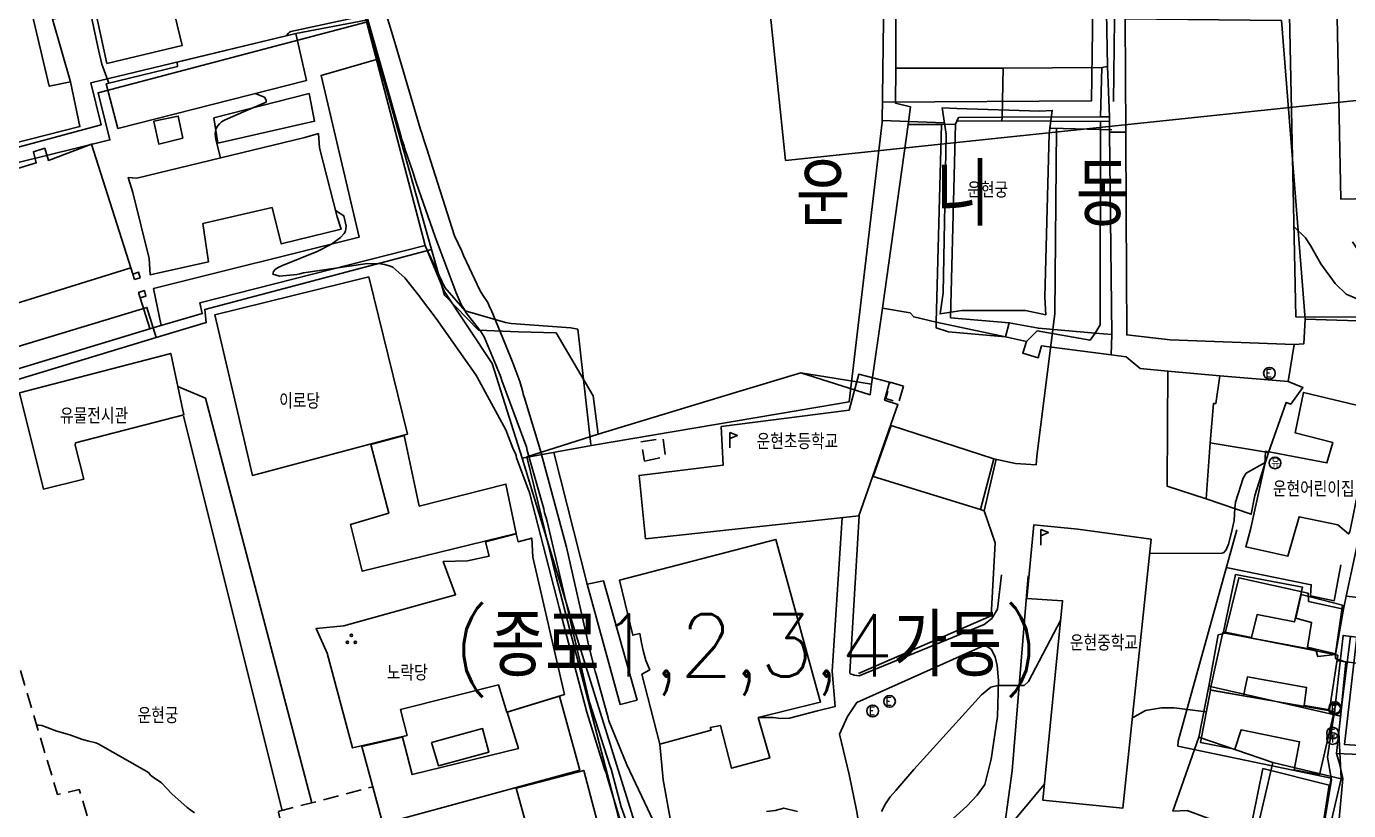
# Model space of a CAD drawing. Header units: feet. Extents: x 197796 to 199821, y 552499 to 555392.
# Drawn here: x 198831.1 to 199000.8, y 552935.2 to 553035.9 of the extents above; entities that cross this region are included whole.
import ezdxf

# ---------------------------------------------------------------- set-up
doc = ezdxf.new("R2010")
doc.units = ezdxf.units.FT
doc.header["$MEASUREMENT"] = 0
doc.linetypes.add('ANYANG3', pattern=[3, 2, -1])
for name, color, linetype in [('AA200', 7, 'CONTINUOUS'), ('AAA001', 7, 'CONTINUOUS'), ('AAA004', 7, 'ANYANG3'), ('AAA008', 7, 'CONTINUOUS'), ('AAB114', 7, 'CONTINUOUS'), ('AAB115', 7, 'CONTINUOUS'), ('AAC001', 7, 'CONTINUOUS'), ('AAC002', 7, 'CONTINUOUS'), ('AB003', 1, 'CONTINUOUS'), ('AD002', 7, 'CONTINUOUS'), ('AD0022', 1, 'CONTINUOUS'), ('ADA085', 1, 'CONTINUOUS'), ('AED002', 7, 'CONTINUOUS'), ('AZ0202', 7, 'CONTINUOUS'), ('AZ0203', 7, 'CONTINUOUS'), ('AZ0803', 7, 'CONTINUOUS'), ('CAA002', 30, 'CONTINUOUS'), ('DD001', 3, 'CONTINUOUS'), ('wipco_image', 2, 'CONTINUOUS'), ('wipco_지적', 20, 'CONTINUOUS'), ('ZC002', 7, 'CONTINUOUS'), ('ZC003', 7, 'CONTINUOUS'), ('ZC251', 7, 'CONTINUOUS'), ('ZC252', 7, 'CONTINUOUS')]:
    doc.layers.add(name, color=color, linetype=linetype)
doc.styles.add('GHS', font='ROMANS', dxfattribs={"bigfont": 'NGSW.shx'})
doc.styles.add('NGSW', font='ROMANS.shx', dxfattribs={"bigfont": 'NGSW.shx'})
picture_1 = doc.add_image_def('image1.jpg', size_in_pixel=(8269, 5907))

# ---------------------------------------------------------------- blocks, each defined once
blk = doc.blocks.new('AZ0203')
at = {"layer": 'AZ0203'}
blk.add_circle((0, 0), 0.75, dxfattribs=at)
at = {"layer": 'AZ0203', "style": 'GHS'}
blk.add_text('T', height=1, dxfattribs=at).set_placement((-0.36, -0.52))
blk = doc.blocks.new('AZ0202')
at = {"layer": 'AZ0202'}
blk.add_circle((0, 0), 0.75, dxfattribs=at)
at = {"layer": 'AZ0202', "style": 'GHS'}
blk.add_text('E', height=1, dxfattribs=at).set_placement((-0.5, -0.48))
blk = doc.blocks.new('AB003')
at = {"layer": 'AB003'}
for centre in [(0.01, 0.5), (-0.49, -0.4), (0.51, -0.4)]:
    blk.add_circle(centre, 0.15, dxfattribs=at)
blk = doc.blocks.new('AAB115')
at = {"layer": 'AAB115'}
blk.add_circle((0, 0), 0.75, dxfattribs=at)
at = {"layer": 'AAB115', "style": 'GHS'}
blk.add_text('유', height=1, dxfattribs=at).set_placement((-0.51, -0.53))
blk = doc.blocks.new('AAB114')
at = {"layer": 'AAB114'}
for points in [[(0, 2), (1, 1.6), (0, 1.2)], [(0, 2), (0, 0)]]:
    blk.add_lwpolyline(points, dxfattribs=at)

msp = doc.modelspace()

# ---------------------------------------------------------------- linework, layer by layer
at = {"layer": 'AA200', "color": 255, "flags": 128}
for points in [[(198844.93, 553003.36), (198844.71, 553004.06), (198845.46, 553004.3), (198845.65, 553003.6)], [(198845.67, 553001), (198845.45, 553001.71), (198846.2, 553001.95), (198846.39, 553001.25)]]:
    msp.add_lwpolyline(points, close=True, dxfattribs=at)
at = {"layer": 'AAA001', "color": 255, "flags": 128}
for points in [[(198841.37, 553031.1), (198851.05, 553033.41), (198849.46, 553040.01), (198839.94, 553037.84)], [(198842.79, 553022.78), (198867.03, 553028.94), (198865.66, 553034.99), (198850.4, 553031.27), (198850.44, 553030.72), (198841.29, 553028.52)], [(198847.4, 553023.69), (198847.4, 553023.68), (198848.05, 553020.77), (198851.12, 553021.53), (198850.55, 553024.37)], [(198844.73, 553014.55), (198846.82, 553006.09), (198846.96, 553003.96), (198854.44, 553005.65), (198853.71, 553010.58), (198862.6, 553012.61), (198863.78, 553007.95), (198871.46, 553009.82), (198870.94, 553011.43), (198868.71, 553020.29), (198868.56, 553022.11), (198866.79, 553021.61), (198845.23, 553016.39), (198844.14, 553016.48)], [(198986.3, 552965.49), (198984.78, 552958.11), (198988.37, 552957.39), (198989.07, 552960.33), (198993.87, 552959.4), (198994.92, 552963.84)], [(199000.05, 552961.55), (198994.72, 552962.91), (198994.06, 552959.89), (198996.08, 552959.32), (198995.54, 552956.16), (198999.13, 552955.29)], [(198999.45, 552955.11), (198984.69, 552958.05), (198983.07, 552950.66), (198987.34, 552949.91), (198987.83, 552952.32), (198995.43, 552950.97), (198995.11, 552948.66), (198998.38, 552948.09)], [(198998.96, 552947.9), (198983.08, 552950.61), (198981.79, 552943.91), (198986.22, 552943.06), (198987.01, 552945.51), (198994.54, 552944), (198993.84, 552940.39), (198997.1, 552939.77)]]:
    msp.add_lwpolyline(points, close=True, dxfattribs=at)
at = {"layer": 'AAA004', "color": 255, "flags": 128}
for points in [[(198943.69, 552989.67), (198941.95, 552990.19), (198941.39, 552988.07), (198943.05, 552987.54)], [(198910.44, 552980.04), (198913.12, 552980.64), (198912.81, 552982.98), (198909.95, 552982.52)], [(198836.65, 552909.06), (198842.56, 552910.67), (198836.67, 552931.12), (198839.6, 552932.09), (198837.84, 552937.87), (198835.04, 552937.23), (198824.08, 552974), (198818.66, 552972.56)]]:
    msp.add_lwpolyline(points, close=True, dxfattribs=at)
at = {"layer": 'AAA004', "color": 255}
msp.add_lwpolyline([(198875.52, 552938.22), (198876.81, 552933.43), (198864.57, 552930.09), (198863.39, 552935.03)], close=True, dxfattribs=at)
at = {"layer": 'AAA008', "color": 255, "flags": 128}
msp.add_lwpolyline([(198830.18, 553044.4), (198821.56, 553042.5), (198808.74, 553034.97), (198805.02, 553024.28), (198807.33, 553015.25), (198837.92, 553023.01), (198836.71, 553028.75), (198833.98, 553028.19), (198830.18, 553044.4)], dxfattribs=at)
for points in [[(199046.62, 553044.3), (199047.23, 553014.76), (198999.83, 553013.67), (198999.23, 553043.45)], [(198961.93, 552998.82), (198959.33, 552999.4), (198951.16, 552999.37), (198948.37, 552998.96), (198948.78, 553001.68), (198949.14, 553022.02), (198948.64, 553025.43), (198950.53, 553025.33), (198961.16, 553025.01), (198962.77, 553025.08), (198962.37, 553022.12), (198961.84, 553001.12)], [(198844.45, 553004.86), (198839.4, 553020.76), (198833.91, 553018.67), (198833.41, 553020.22), (198831.95, 553019.79), (198832.33, 553018.35), (198812.88, 553012.43), (198818.01, 552996.67)], [(198833.25, 552976.44), (198838.41, 552977.71), (198837.31, 552982.08), (198837.37, 552982.39), (198851.28, 552986.01), (198849.59, 552993.88), (198830.17, 552988.81)], [(199000.98, 552970.97), (199002.11, 552976.44), (199002.68, 552980.43), (199003.82, 552986.76), (198995.02, 552988.87), (198993.97, 552983.66), (198998.79, 552982.44), (198998.04, 552979.82), (198990.15, 552981.32), (198990.09, 552979.63), (198988.21, 552971.27), (198987.62, 552969.04), (198993.03, 552967.84), (198994.47, 552972.89), (198999.44, 552971.85), (199000.82, 552970.69)], [(198975.46, 552970), (198966.04, 552971.32), (198960.41, 552971.88), (198959.5, 552962.41), (198964.11, 552962.11), (198961.55, 552936.51), (198971.84, 552935.47)], [(198909.49, 552949.34), (198905.14, 552964.67), (198903.04, 552964.26), (198907.28, 552948.79)], [(198883.05, 552943.91), (198883.96, 552940.91), (198890.41, 552942.68), (198889.62, 552945.69)], [(198895.48, 552932.49), (198884.09, 552929.48), (198886.67, 552919.31), (198900.26, 552923.29), (198901.55, 552918.37), (198907.98, 552919.99), (198902.61, 552940.31), (198893.96, 552938.05)], [(198989.82, 552940.57), (198987.87, 552931.06), (198995.11, 552929.92), (198995.6, 552932.89), (198997.42, 552932.61), (198998.31, 552938.41)]]:
    msp.add_lwpolyline(points, close=True, dxfattribs=at)
at = {"layer": 'AAA008', "color": 255}
for points in [[(198879.97, 552983.5), (198875.01, 553003.71), (198855.25, 552998.84), (198860.08, 552978.21)], [(198942.07, 552984.64), (198955.26, 552980.35), (198953.56, 552973.83), (198939.77, 552978.05)], [(198879.94, 552944.81), (198879.1, 552948.15), (198891.66, 552951.29), (198892.76, 552947.81), (198900.13, 552950.09), (198896.09, 552967.72), (198895.95, 552970.15), (198894.18, 552969.68), (198893.96, 552970.7), (198890.02, 552969.67), (198890.46, 552967.84), (198887.68, 552967.22), (198884.58, 552967.16), (198886.16, 552962.89), (198871.82, 552958.87), (198868.24, 552958.54), (198869.69, 552955.37), (198872.94, 552943.21)], [(198932.65, 552948.98), (198925.02, 552947.1), (198926.5, 552941.92), (198921.59, 552940.59), (198920.19, 552946.08), (198918.86, 552945.81), (198918.96, 552945.48), (198912.37, 552943.69), (198910.06, 552952.67), (198911.09, 552953.25), (198910.57, 552954.43), (198910.23, 552955.71), (198910.03, 552956.7), (198909.8, 552957.9), (198908.9, 552957.67), (198907.19, 552964.74), (198927.3, 552969.98), (198932.65, 552950.44), (198933.03, 552949.07)]]:
    msp.add_lwpolyline(points, close=True, dxfattribs=at)
for points in [[(198936.69, 552986.61), (198937.92, 552991.21), (198941.87, 552990.17), (198941.24, 552987.87), (198942.95, 552987.32), (198937.92, 552973), (198910.55, 552970.08), (198909.72, 552978.2), (198920.51, 552979.52), (198920.28, 552984.51), (198936.69, 552986.61)], [(198893.95, 552970.75), (198892.63, 552977.09), (198881.49, 552974.26), (198879.56, 552983.33), (198875.28, 552982.2), (198877.58, 552973.35), (198872.69, 552971.92), (198874.17, 552965.89), (198893.95, 552970.75)], [(198876.83, 552933.44), (198874.13, 552943.37), (198879.35, 552944.61), (198880.58, 552939.78), (198894.24, 552943.12), (198892.77, 552947.78), (198899.51, 552949.87), (198902.11, 552940.33), (198876.83, 552933.44)]]:
    msp.add_lwpolyline(points, dxfattribs=at)
at = {"layer": 'AAC001', "color": 255, "flags": 128}
for points in [[(198932.66, 552986.97), (198936.68, 552987.64), (198940.94, 553023.57), (198941.62, 553075.91)], [(198874.7, 553036.67), (198865.66, 553034.99), (198839.32, 553028.63), (198840.65, 553023.24), (198806.46, 553014.05)], [(198940.94, 553023.8), (198948.92, 553023.5)], [(198963.34, 553022.78), (198963.09, 552998.96), (198960.78, 552980.66), (198960.69, 552979.57), (198958.07, 552979.76), (198955.26, 552980.35)], [(198962.6, 553022.79), (198970.42, 553022.61)], [(198882.26, 553007.73), (198853.31, 553000.37), (198853.63, 552998.99), (198847.45, 552997.22), (198813.32, 552986.86)], [(198882.26, 553007.73), (198884.7, 553001.89), (198890.84, 552992.6), (198894.7, 552980.41), (198903.63, 552982.04), (198932.66, 552986.97)], [(198903.52, 552982.19), (198901.85, 552996.98), (198900.97, 552997.16), (198893.31, 552997.72), (198892.57, 552997.83), (198887.4, 552999.33), (198884.79, 553002.34), (198882.32, 553007.63)], [(198844.45, 553004.86), (198844.71, 553004.06)], [(198845.67, 553001), (198846.92, 552997.06)], [(198851.22, 552985.84), (198863.9, 552935.17)], [(198903.04, 552964.26), (198898.76, 552981.15)], [(198955.58, 552980.28), (198954.04, 552973.64), (198955.43, 552969.55), (198954.95, 552960.19), (198937.91, 552952.78)], [(198998.59, 552939.32), (198978.92, 552943.44), (198978.95, 552944.09), (198981.46, 552953.2), (198984.83, 552965.37), (198986.46, 552971.21)], [(198999.83, 552966.73), (198998.97, 552962.11), (198995.95, 552962.75), (198996.03, 552964.17), (198985.11, 552966.38)], [(198998.59, 552939.32), (198997.02, 552930.01)]]:
    msp.add_lwpolyline(points, dxfattribs=at)
at = {"layer": 'AAC002', "color": 255, "flags": 128}
for points in [[(198941.62, 553075.91), (198941.97, 553075.91), (198941.8, 553069.86), (198942.08, 553069.39), (198955.64, 553068.98), (198968.18, 553053.59), (198967.82, 553026.33), (198940.97, 553026.14)], [(198970.62, 553026.25), (198970.9, 553047.36)], [(198970.77, 553037.66), (198993.25, 553037.32), (198994.04, 552998.59), (199007.49, 552998.53), (199007.65, 552990.8)]]:
    msp.add_lwpolyline(points, dxfattribs=at)
at = {"layer": 'AD002', "color": 255, "flags": 128}
msp.add_lwpolyline([(198998.97, 552877.33), (198998.43, 552880.29), (198998.31, 552882.75), (198998.14, 552892.51), (198998.32, 552910.65), (198998.84, 552925.62), (199000.08, 552939.28), (198999.64, 552941.19), (198999.28, 552942.48), (199000.02, 552949.13), (199001.05, 552957.53)], dxfattribs=at)
at = {"layer": 'AD002', "color": 255}
msp.add_lwpolyline([(198999.28, 552942.48), (199010.33, 552942.02), (199020.23, 552941.46), (199023.62, 552941.47), (199024.14, 552941.65), (199024.5, 552941.87), (199024.64, 552942.26), (199025.52, 552948.47), (199025.8, 552951.14), (199026.07, 552953.13)], dxfattribs=at)
at = {"layer": 'AD0022', "color": 255}
msp.add_lwpolyline([(198997.13, 552930.13), (198998.65, 552939.12), (198998.11, 552942.02), (198999.05, 552948.22), (199000.11, 552957.65), (199001.88, 552957.42), (199000.31, 552943.64), (199011.45, 552942.94)], dxfattribs=at)
at = {"layer": 'ADA085', "color": 255, "flags": 128}
for points in [[(198839.94, 553037.84), (198834.42, 553036.8), (198836.71, 553028.75)], [(198876.01, 553031.63), (198868.89, 553029.58), (198873.78, 553008.79), (198847.38, 553002.21), (198848.36, 552997.48)], [(198850.5, 552989.63), (198854.03, 552988.15), (198867.69, 552936.16)], [(198913.46, 552919.26), (198912.94, 552921.49), (198901.6, 552957.8), (198894.7, 552980.41)], [(198956.26, 552965.42), (198955.74, 552961.03), (198955.01, 552959.83), (198954.03, 552959.08), (198937.99, 552952.45), (198937.37, 552952.55), (198936.84, 552952.73), (198936.78, 552952.89), (198937.99, 552973.01)], [(198935.82, 552972.78), (198934.5, 552953.06), (198934.89, 552948.51), (198932.65, 552947.95)], [(198961.27, 552934.2), (198961.27, 552932.03), (198960.43, 552930.97), (198959.55, 552930.38), (198958.72, 552930.35), (198957.73, 552930.65), (198956.59, 552931.74), (198956.69, 552933.42), (198957.64, 552940.28), (198959.69, 552965.3)], [(198938.32, 552931.22), (198937.64, 552935.23), (198936.71, 552939.78), (198935.46, 552944.96), (198936.5, 552947.26), (198937.67, 552949.04), (198954.11, 552956.4), (198954.92, 552955.91), (198955.46, 552954.9), (198955.7, 552953.8), (198955.86, 552951.88), (198955.76, 552947.24), (198954.95, 552941.78), (198954.13, 552938.5), (198953.12, 552937.15), (198951.82, 552935.74), (198949.58, 552933.73)], [(198932.65, 552947.95), (198929.02, 552947.05), (198927.93, 552946.98), (198926.92, 552947.11), (198925.02, 552947.1)], [(198912.37, 552943.69), (198912.81, 552939.1), (198913.73, 552934.14), (198915.35, 552929.95), (198916.28, 552926.5), (198917.18, 552922.96), (198917.88, 552920.25), (198918.32, 552917.92), (198918.53, 552916.28), (198918.5, 552914.46), (198918.44, 552912.75), (198918.22, 552910.75), (198917.47, 552908.15), (198916.67, 552905.7), (198915.9, 552903.47), (198914.69, 552901.35), (198913.53, 552899.6), (198911.99, 552897.84), (198910.64, 552896.56), (198909.55, 552895.67), (198908.64, 552895.25), (198905.38, 552894.24), (198877.41, 552887.22), (198869.76, 552884.88)], [(198930.08, 552935.05), (198928.31, 552935.46), (198927.19, 552935.17), (198926.1, 552935.06)]]:
    msp.add_lwpolyline(points, dxfattribs=at)
msp.add_lwpolyline([(198867.38, 553027.26), (198868.06, 553023.7), (198855.63, 553020.87), (198855.14, 553024.13)], close=True, dxfattribs=at)
at = {"layer": 'AED002', "color": 255}
msp.add_lwpolyline([(198882.26, 553007.73), (198874.7, 553036.67), (198870.18, 553053.77), (198869.24, 553063.84), (198877.91, 553066.91)], dxfattribs=at)
at = {"layer": 'AZ0803', "color": 255, "flags": 128}
msp.add_lwpolyline([(199001.34, 553008.19), (199002.46, 553006.54), (199003.82, 553005.58), (199005.14, 553005.13), (199006.84, 553004.79), (199008.4, 553004.65), (199010.03, 553004.79), (199012.36, 553004.8), (199012.46, 553000.14), (199007.18, 553000.07), (199004.08, 553000.24), (199002.38, 553000.68), (199000.53, 553001.51), (198999.08, 553002.88), (198997.27, 553005.39), (198996.87, 553006.05)], dxfattribs=at)
at = {"layer": 'CAA002', "color": 255}
for points, elevation in [([(198915.68, 552925.11), (198908.14, 552941.03), (198905.85, 552946.67), (198905.74, 552947.08), (198904.22, 552952.62), (198904.09, 552953.04), (198904.02, 552953.37), (198903.89, 552953.7), (198903.81, 552954.03), (198903.16, 552956.84), (198903.06, 552957.25), (198900.39, 552969.01), (198897.02, 552981.55), (198894.98, 552988.3), (198894.85, 552988.63), (198894.78, 552988.96), (198894.4, 552990.26), (198893.5, 552992.66), (198892.53, 552995.1), (198890.74, 552999.48), (198890.58, 552999.78), (198890.3, 553000.41), (198889.68, 553001.35), (198889.45, 553001.71), (198889.29, 553002.01), (198887.55, 553005.66), (198887.17, 553006.47), (198886.95, 553007.01), (198886.03, 553009), (198882.64, 553019.59), (198882.56, 553019.91), (198882.25, 553020.79), (198882.1, 553021.32), (198881.81, 553022.16), (198881.66, 553022.66), (198878.47, 553033.4), (198878.24, 553034.24), (198872.9, 553051.83)], 34), ([(198841.66, 553028.61), (198840.75, 553031.01), (198840.32, 553032.88), (198840.23, 553033.27), (198838.7, 553040.53)], 33), ([(198963.86, 552959.66), (198959.74, 552951.72), (198959.17, 552951.24), (198955.78, 552951.24), (198954.89, 552951), (198953.67, 552950.03), (198945.02, 552940.45), (198942.7, 552937.74), (198941.98, 552936.94), (198941.35, 552936.03), (198940.83, 552935.05)], 34)]:
    msp.add_lwpolyline(points, dxfattribs=dict(at, elevation=elevation))
at = {"layer": 'CAA002', "color": 255, "flags": 128}
for points, elevation in [([(198873.96, 553037.14), (198865.02, 553035.22), (198864.85, 553035.15), (198864.7, 553035.01), (198864.43, 553034.69)], 33), ([(198910.67, 552926.57), (198907.44, 552935.65), (198906.27, 552940.02), (198906.14, 552940.48), (198905.97, 552940.93), (198903.37, 552949.09), (198897.93, 552972.28), (198897.81, 552972.78), (198897.6, 552973.41), (198897.49, 552973.92), (198895.37, 552981.41), (198895.26, 552981.86), (198895.05, 552982.42), (198892.12, 552990.42), (198891.98, 552990.81), (198891.31, 552992.43), (198889.85, 552996), (198889.39, 552996.68), (198887.63, 552998.94), (198887.43, 552999.22), (198887.29, 552999.52), (198887.08, 552999.81), (198886.88, 553000.18), (198886.75, 553000.48), (198886.24, 553001.68), (198883.52, 553008.87), (198881.1, 553015.82), (198880.91, 553016.33), (198880.75, 553016.95), (198880.57, 553017.44), (198880.43, 553017.94), (198880.29, 553018.33), (198879.69, 553020.04), (198879.55, 553020.54), (198879.24, 553021.37), (198879.16, 553021.68), (198874.82, 553037.03)], 33), ([(198855.96, 553018.99), (198855.36, 553021.34), (198855.31, 553022.07), (198855.34, 553022.41), (198855.4, 553022.76), (198855.6, 553023.08), (198855.83, 553023.38), (198856.11, 553023.61), (198856.47, 553023.84), (198856.88, 553024.03), (198858.94, 553024.91), (198861.82, 553026.17), (198861.83, 553026.42), (198861.62, 553026.78), (198860.42, 553027.26)], 32), ([(198870.74, 553012.22), (198871.81, 553011.56), (198872.1, 553010.23), (198872.09, 553009.91), (198872.02, 553009.59), (198871.85, 553009.29), (198871.37, 553008.76), (198870.21, 553007.93), (198868.37, 553006.97), (198863.95, 553005.17), (198863.29, 553004.85), (198862.99, 553004.66), (198862.77, 553004.39), (198862.69, 553004.07), (198863.57, 553003.79), (198865.76, 553004.03), (198866.18, 553004.1), (198866.63, 553004.21), (198874.55, 553005.39), (198876.27, 553005.43), (198877.04, 553005.31), (198877.8, 553005.07), (198878.11, 553004.94), (198879.65, 553003.57), (198881.29, 553001.54), (198881.5, 553001.29), (198881.64, 553001), (198883.68, 552998.38), (198888.77, 552991.13), (198888.94, 552990.83), (198892.62, 552984.08), (198893.51, 552981.73), (198893.65, 552981.41), (198893.82, 552981.11), (198893.95, 552980.78), (198894, 552980.46), (198895.48, 552976.46), (198895.6, 552976.16), (198895.7, 552975.85), (198899.48, 552961.24), (198903.01, 552947.79), (198905.19, 552940.78), (198905.32, 552940.34), (198905.48, 552940), (198905.58, 552939.64), (198908.93, 552928.52)], 32), ([(198990.1, 552979.88), (198987.66, 552978.48), (198987.29, 552977.87), (198986.29, 552974.77), (198986.22, 552974.01), (198986.13, 552972.42), (198985.81, 552970.88), (198985.4, 552969.36), (198985.09, 552968.67), (198984.81, 552968.31), (198984.6, 552968.21), (198975.27, 552968.17)], 34), ([(198999.34, 552954.4), (199002.67, 552953.99)], 32), ([(198973.06, 552947.07), (198974.74, 552948.01), (198976.82, 552948.37), (198978.44, 552948.37), (198982.55, 552947.85)], 33), ([(198852.65, 552934.88), (198851.71, 552935.55), (198849.74, 552937.3), (198848.41, 552938.72), (198848.11, 552938.94), (198847.52, 552939.34), (198846.97, 552939.72), (198846.79, 552939.99), (198846.51, 552940.2), (198846.24, 552940.37), (198840.28, 552943.75), (198839.96, 552943.85), (198838.92, 552944.11), (198838.15, 552944.34), (198836.64, 552944.88), (198834.96, 552945.36), (198833.05, 552946.08), (198832.68, 552946.13), (198832.38, 552946.14)], 31), ([(198961.76, 552938.57), (198956.99, 552932.83)], 33)]:
    msp.add_lwpolyline(points, dxfattribs=dict(at, elevation=elevation))
at = {"layer": 'DD001', "color": 255, "flags": 128}
msp.add_lwpolyline([(198996.87, 553006.05), (198995.93, 553007.76), (198995.29, 553008.74), (198993.8, 553010.18)], dxfattribs=at)
at = {"layer": 'DD001', "color": 255}
msp.add_lwpolyline([(198954.04, 552973.64), (198953.56, 552973.83)], dxfattribs=at)
at = {"layer": 'wipco_지적', "color": 20}
for points in [[(198968.81, 553082.09), (198971.51, 553082.14), (198971.59, 553075.27), (198972.13, 553036.85), (198972.23, 553022.3), (198970.13, 553022.28), (198970.13, 553023.69), (198970.12, 553024.27), (198969.87, 553030.73), (198969.53, 553049.37), (198969.46, 553050.56), (198969.15, 553065.29), (198957.79, 553064.93), (198957.76, 553067.77), (198968.95, 553068.06), (198968.95, 553075.34), (198968.81, 553082.09)], [(198876.73, 553065.51), (198881.17, 553056.4), (198870.44, 553053.04), (198874.85, 553036.48), (198840.25, 553027.36), (198841.77, 553021.3), (198821.98, 553016.45), (198816.73, 553015.08), (198805.92, 553012.5), (198803.24, 553021.56), (198804.53, 553025.54), (198806.96, 553032.69), (198813.88, 553036.71), (198824.94, 553043.23), (198831.41, 553047.12), (198845.93, 553051.29), (198845.76, 553053.56), (198851.94, 553056.36), (198860.99, 553059.82), (198868.34, 553062.54), (198876.07, 553065.35), (198876.73, 553065.51)], [(198969.53, 553049.37), (198969.87, 553030.73), (198969.16, 553030.61), (198956.49, 553030.51), (198942.7, 553030.52), (198942.64, 553048.27), (198958.15, 553049.03), (198969.53, 553049.37)], [(198874.85, 553036.48), (198880.67, 553015.76), (198883.07, 553007.21), (198853.96, 552999.52), (198854.15, 552997.84), (198847.73, 552995.92), (198846.52, 552999.79), (198828.6, 552994.34), (198821.98, 553016.45), (198841.77, 553021.3), (198840.25, 553027.36), (198874.85, 553036.48)], [(198992.23, 553036.64), (198995.24, 552998.26), (198995.06, 552995.09), (198993.85, 552995.04), (198977.93, 552995.63), (198972.34, 552996.26), (198972.27, 553012), (198972.23, 553022.3), (198972.13, 553036.85), (198992.23, 553036.64)], [(198956.49, 553030.51), (198969.16, 553030.61), (198968.97, 553024.27), (198956.33, 553024.24), (198956.49, 553030.51)], [(198969.16, 553030.61), (198969.87, 553030.73), (198970.12, 553024.27), (198968.97, 553024.27), (198969.16, 553030.61)], [(198942.7, 553030.52), (198956.49, 553030.51), (198956.33, 553024.24), (198950.75, 553024.18), (198950.51, 553023.73), (198950.33, 553023.32), (198948.55, 553023.27), (198944.28, 553023.29), (198944.58, 553025.55), (198942.66, 553026), (198942.7, 553030.52)], [(198956.3, 553023.77), (198968.96, 553023.67), (198968.94, 552997.55), (198968.27, 552996.46), (198961, 552997.12), (198957.25, 552997.81), (198949.72, 552998.45), (198950.33, 553023.32), (198950.51, 553023.73), (198956.3, 553023.77)], [(198956.3, 553023.77), (198950.51, 553023.73), (198950.75, 553024.18), (198956.33, 553024.24), (198956.3, 553023.77)], [(198970.12, 553024.27), (198970.13, 553023.69), (198968.96, 553023.67), (198956.3, 553023.77), (198956.33, 553024.24), (198968.97, 553024.27), (198970.12, 553024.27)], [(198948.55, 553023.27), (198947.85, 552997.89), (198944.99, 552998.57), (198944.51, 552999.09), (198940.96, 552999.7), (198944.28, 553023.29), (198948.55, 553023.27)], [(198950.33, 553023.32), (198949.72, 552998.45), (198957.25, 552997.81), (198956.75, 552996.03), (198947.85, 552997.89), (198948.55, 553023.27), (198950.33, 553023.32)], [(198968.96, 553023.67), (198970.13, 553023.69), (198970.13, 553022.28), (198970.44, 552996.3), (198968.27, 552996.46), (198968.94, 552997.55), (198968.96, 553023.67)], [(198972.23, 553022.3), (198972.27, 553012), (198972.34, 552996.26), (198977.93, 552995.63), (198993.85, 552995.04), (198993.08, 552990.29), (198984.29, 552991.01), (198977.6, 552991.59), (198974.08, 552991.95), (198972.28, 552993.46), (198970.35, 552993.7), (198970.44, 552996.3), (198970.13, 553022.28), (198972.23, 553022.3)], [(198847.73, 552995.92), (198814.01, 552985.71), (198812.76, 552989.63), (198828.6, 552994.34), (198846.52, 552999.79), (198847.73, 552995.92)], [(198956.75, 552996.03), (198949.45, 552996.66), (198947.85, 552997.18), (198947.85, 552997.89), (198956.75, 552996.03)], [(198957.25, 552997.81), (198961, 552997.12), (198968.27, 552996.46), (198967.64, 552995.56), (198960.83, 552996.79), (198959.46, 552995.39), (198956.75, 552996.03), (198957.25, 552997.81)], [(198970.44, 552996.3), (198970.35, 552993.7), (198961.39, 552994.84), (198960.98, 552993.32), (198958.99, 552993.92), (198959.46, 552995.39), (198960.83, 552996.79), (198967.64, 552995.56), (198968.27, 552996.46), (198970.44, 552996.3)], [(198977.6, 552991.59), (198984.29, 552991.01), (198983.78, 552987.45), (198983.46, 552987.43), (198983.04, 552982.38), (198982.54, 552975.18), (198977.54, 552976.82), (198977.58, 552984.7), (198977.6, 552991.59)], [(198930.48, 552991.39), (198939.55, 552989.93), (198939.38, 552988.56), (198930.48, 552991.39)], [(198984.29, 552991.01), (198993.08, 552990.29), (198994.97, 552989.5), (198993.4, 552987.36), (198992.83, 552987.58), (198990.55, 552981.17), (198983.04, 552982.38), (198983.46, 552987.43), (198983.78, 552987.45), (198984.29, 552991.01)], [(199006.81, 552985.3), (199010.08, 552983.84), (199014.98, 552981.71), (199015.58, 552978.92), (199012.59, 552968.72), (199010.37, 552969.18), (199008.77, 552963.42), (199006.92, 552956.65), (199003.36, 552957.69), (199003.93, 552962.3), (199000.5, 552962.71), (199002.67, 552972.63), (199003.69, 552977.64), (199005.33, 552985.84), (199006.81, 552985.3)], [(198983.04, 552982.38), (198990.55, 552981.17), (198988.78, 552975.63), (198988.33, 552973.22), (198982.54, 552975.18), (198983.04, 552982.38)], [(199000.15, 552961.01), (198999.16, 552955.19), (198996.87, 552954.96), (198996.62, 552955.78), (198984.96, 552957.96), (198986.72, 552965.07), (198995.62, 552963.1), (198995.69, 552962.03), (199000.15, 552961.01)], [(198984.96, 552957.96), (198996.62, 552955.78), (198996.87, 552954.96), (198999.16, 552955.19), (198999.14, 552954.71), (199000.49, 552954.22), (198999.78, 552947.29), (198982.88, 552951.13), (198984.09, 552957.74), (198984.96, 552957.96)], [(198999.78, 552947.29), (198999.57, 552945.24), (198999.88, 552939.23), (198991.11, 552941.34), (198981.58, 552944.61), (198982.88, 552951.13), (198999.78, 552947.29)], [(198981.58, 552944.61), (198991.11, 552941.34), (198988.78, 552931.43), (198988.47, 552931.25), (198987.65, 552930.78), (198984.93, 552931.29), (198984.01, 552931.48), (198984.61, 552933.51), (198980.09, 552935.15), (198978.27, 552935.1), (198981.58, 552944.61)], [(198999.88, 552939.23), (198998.03, 552931.38), (198997.52, 552929.21), (198990.49, 552930.05), (198990.44, 552930.97), (198988.78, 552931.43), (198991.11, 552941.34), (198999.88, 552939.23)]]:
    msp.add_lwpolyline(points, close=True, dxfattribs=at)
for points in [[(198942.64, 553048.27), (198942.7, 553030.52), (198942.66, 553026), (198944.58, 553025.55), (198944.28, 553023.29), (198940.96, 552999.7), (198939.55, 552989.93), (198930.48, 552991.39), (198922.22, 552988.91), (198904.46, 552983.49), (198903.81, 552988.42), (198899.07, 552996.51), (198894.24, 552996.63), (198889.11, 552996.88), (198884.72, 553001.38), (198883.07, 553007.21), (198880.67, 553015.76), (198874.85, 553036.48)], [(199054.03, 553043.71), (199054.06, 553032.98), (199054.07, 553022.08), (199053.96, 553014.03), (199053.62, 552998), (199040.5, 552997.52), (199041.28, 552990.29), (199021.09, 552989.49), (199019.76, 552989.49), (199017.84, 552990.15), (199016.19, 552989.66), (199009.92, 552989.81), (199010.08, 552983.84), (199006.81, 552985.3), (199008.2, 552989.85), (199009.16, 552996.27), (199003.64, 552995.99), (199003.37, 552998.01), (198995.24, 552998.26), (198992.23, 553036.64)], [(198814.01, 552985.71), (198847.73, 552995.92), (198847.73, 552995.92), (198854.15, 552997.84), (198853.96, 552999.52), (198883.07, 553007.21), (198884.72, 553001.38), (198889.11, 552996.88), (198894.24, 552996.63), (198899.07, 552996.51), (198903.81, 552988.42), (198904.46, 552983.49), (198895.33, 552980.61), (198897.18, 552972.87), (198898.97, 552965.48), (198901.12, 552957.22), (198904.59, 552943.87), (198908.12, 552930.37)], [(198908.12, 552930.37), (198904.59, 552943.87), (198901.12, 552957.22), (198898.97, 552965.48), (198897.18, 552972.87), (198895.33, 552980.61), (198904.46, 552983.49), (198922.22, 552988.91), (198930.48, 552991.39), (198939.38, 552988.56), (198939.55, 552989.93), (198940.96, 552999.7), (198940.96, 552999.7), (198944.51, 552999.09), (198944.99, 552998.57), (198947.85, 552997.89), (198947.85, 552997.18), (198949.45, 552996.66), (198956.75, 552996.03), (198959.46, 552995.39), (198958.99, 552993.92), (198960.98, 552993.32), (198961.39, 552994.84), (198970.35, 552993.7), (198972.28, 552993.46), (198974.08, 552991.95), (198977.6, 552991.59), (198977.58, 552984.7), (198977.54, 552976.82), (198982.54, 552975.18), (198988.33, 552973.22), (198988.78, 552975.63), (198990.55, 552981.17), (198992.83, 552987.58), (198993.4, 552987.36), (198994.97, 552989.5), (198993.08, 552990.29), (198993.85, 552995.04), (198995.06, 552995.09), (198995.24, 552998.26), (199003.37, 552998.01)], [(199002.67, 552972.63), (199000.5, 552962.71), (199000.15, 552961.01), (198995.69, 552962.03), (198995.62, 552963.1), (198986.72, 552965.07), (198984.96, 552957.96), (198984.09, 552957.74), (198982.88, 552951.13), (198981.58, 552944.61), (198978.27, 552935.1)], [(199001.68, 552930.49), (199000.76, 552921.02), (199000.42, 552915.58), (199000.32, 552908.96), (199000.27, 552905.76), (198997.96, 552905.76), (198998.18, 552909.53), (198997.53, 552909.87), (198998.01, 552927.07), (198998.03, 552931.38), (198999.88, 552939.23), (198999.57, 552945.24), (198999.78, 552947.29), (199000.49, 552954.22), (198999.14, 552954.71), (198999.16, 552955.19), (199000.15, 552961.01), (199000.5, 552962.71), (199000.5, 552962.71), (199003.93, 552962.3)]]:
    msp.add_lwpolyline(points, dxfattribs=at)

# ---------------------------------------------------------------- block references
at = {"layer": 'AAB114', "color": 255}
for p in [(198921.36, 552981.74), (198961.29, 552969.27)]:
    msp.add_blockref('AAB114', p, dxfattribs=at)
at = {"layer": 'AAB115', "color": 255}
msp.add_blockref('AAB115', (198991.38, 552979.81), dxfattribs=at)
at = {"layer": 'AB003', "color": 255}
msp.add_blockref('AB003', (198872.77, 552957.17), dxfattribs=at)
at = {"layer": 'AZ0202', "color": 255}
for p in [(198990.66, 552991.33), (198941.88, 552949.19), (198939.72, 552947.95), (198999.04, 552948.19), (198998.78, 552945.11)]:
    msp.add_blockref('AZ0202', p, dxfattribs=at)
at = {"layer": 'AZ0203', "color": 255}
for p in [(198999.07, 552948.39), (198998.77, 552944.41)]:
    msp.add_blockref('AZ0203', p, dxfattribs=at)

# ---------------------------------------------------------------- texts
at = {"layer": 'ZC002', "style": 'NGSW'}
for s, p in [('운현초등학교', (198924.81, 552981.56)), ('운현어린이집', (198991.1, 552975.46)), ('운현중학교', (198965.04, 552955.69))]:
    msp.add_text(s, height=2, dxfattribs=at).set_placement(p)
at = {"layer": 'ZC003', "style": 'NGSW'}
for s, p in [('운현궁', (198951.86, 553013.87)), ('이로당', (198863.51, 552986.76)), ('유물전시관', (198835.37, 552984.85)), ('노락당', (198877.34, 552951.85)), ('운현궁', (198845.34, 552946.36))]:
    msp.add_text(s, height=2, dxfattribs=at).set_placement(p)
at = {"layer": 'ZC251', "style": 'NGSW'}
msp.add_text('운  니  동', height=8, dxfattribs=at).set_placement((198929.84, 553010.27))
at = {"layer": 'ZC252', "style": 'NGSW'}
msp.add_text('(종로1,2,3,4가동)', height=8, dxfattribs=at).set_placement((198885.86, 552952.38))

# ---------------------------------------------------------------- pictures from other files: only their frames are drawn
at = {"layer": 'wipco_image'}
image = msp.add_image(picture_1, insert=(198928.54, 553018.66), size_in_units=(698.97, 499.31), rotation=5.99868, dxfattribs=at)
image.dxf.flags = 7

doc.saveas('drawing.dxf')
